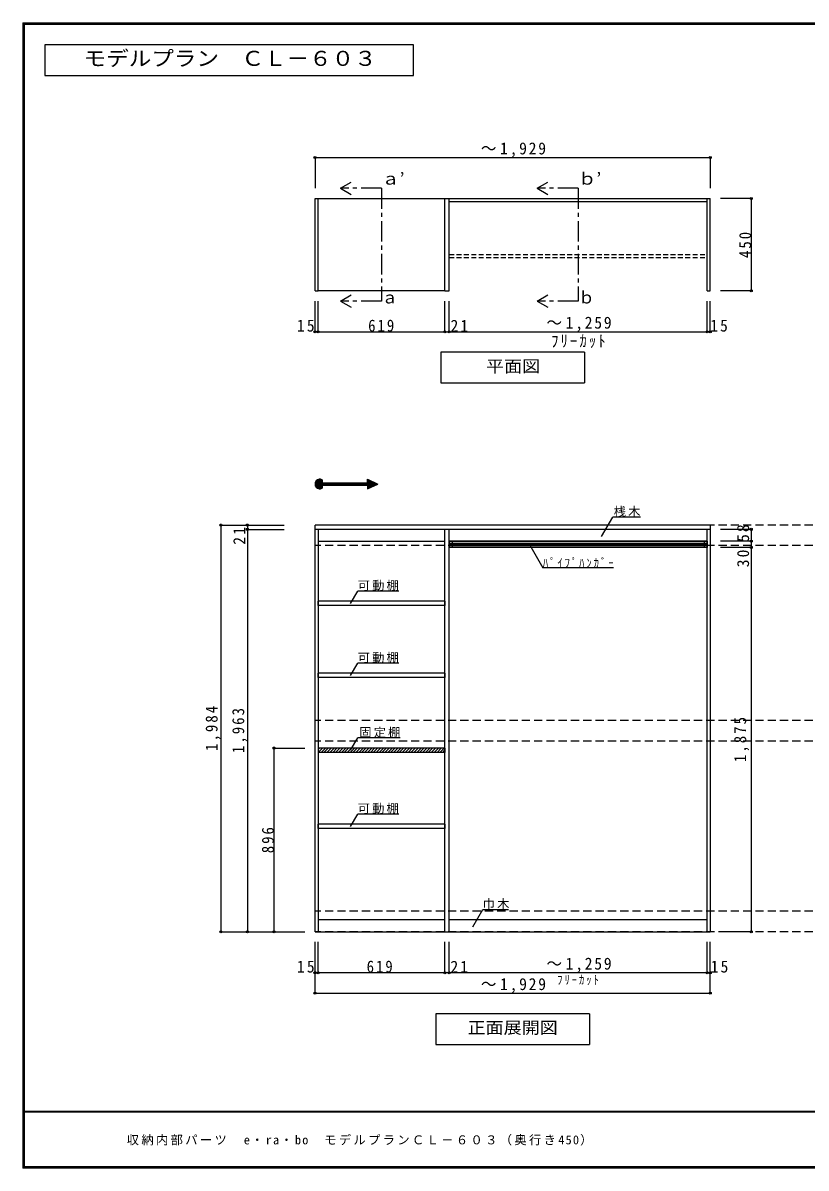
# Model space of a CAD drawing. Units: millimetres at full size, sheet at 1:20. Extents: x -3922 to 3878, y -2932 to 2722.
# Drawn here: x -3922 to -100, y -2864 to 2722 of the extents above; entities that cross this region are included whole.
import ezdxf
from ezdxf.enums import TextEntityAlignment as Align

# ---------------------------------------------------------------- set-up
doc = ezdxf.new("R2010")
doc.units = ezdxf.units.MM
doc.header["$LTSCALE"] = 20
doc.header["$PDMODE"] = 32
doc.header["$PDSIZE"] = 10
for name, pattern in [('CHAIN1', [8, 5, -1, 1, -1]), ('DASHED1', [1.8, 1.2, -0.6]), ('DASHED2', [3, 2, -1])]:
    doc.linetypes.add(name, pattern=pattern)
for name, color, linetype in [('0-2', 2, 'Continuous'), ('0-3_固定棚', 3, 'Continuous'), ('0-4_可動棚', 3, 'Continuous'), ('0-6_パイプハンガー', 4, 'Continuous'), ('0-7_桟木・巾木', 2, 'Continuous'), ('0-A_文字', 7, 'Continuous'), ('0-B_寸法', 7, 'Continuous'), ('0-C_ハッチ', 4, 'Continuous'), ('F-1_枠', 6, 'Continuous'), ('F-A_文字', 7, 'Continuous')]:
    doc.layers.add(name, color=color, linetype=linetype)
doc.styles.add('ＭＳ ゴシック', font='')
doc.styles.get('ＭＳ ゴシック').set_extended_font_data('MS Gothic')

msp = doc.modelspace()

# ---------------------------------------------------------------- linework, layer by layer
at = {"layer": '0-2'}
for p, q in [((-2496.53, 1415.63), (-2496.53, 1865.63)), ((-2496.53, 1865.63), (-2481.53, 1865.63)), ((-2481.53, 1415.63), (-2481.53, 1865.63)), ((-1841.53, 1415.63), (-1841.53, 1865.63)), ((-582.53, 1415.63), (-582.53, 1865.63)), ((-582.53, 1865.63), (-567.53, 1865.63)), ((-567.53, 1415.63), (-567.53, 1865.63)), ((-2496.53, 1415.63), (-2481.53, 1415.63)), ((-1862.53, 1415.63), (-1841.53, 1415.63)), ((-582.53, 1415.63), (-567.53, 1415.63))]:
    msp.add_line(p, q, dxfattribs=at)
at = {"layer": '0-2', "color": 3}
for p, q in [((-2496.53, -1711.27), (-2496.53, 272.73)), ((-567.53, 272.73), (-2496.53, 272.73)), ((-567.53, 251.73), (-2496.53, 251.73)), ((-2481.53, 251.73), (-2481.53, -1711.27)), ((-1862.53, -1711.27), (-1862.53, 251.73)), ((-1841.53, -1711.27), (-1841.53, 251.73)), ((-582.53, -1711.27), (-582.53, 251.73)), ((-567.53, 272.73), (-567.53, -1711.27)), ((-2496.53, -1711.27), (-567.53, -1711.27))]:
    msp.add_line(p, q, dxfattribs=at)
at = {"layer": '0-2'}
msp.add_lwpolyline([(-1862.53, 1415.63), (-1862.53, 1865.63), (-1841.53, 1865.63)], dxfattribs=at)
at = {"layer": '0-3_固定棚'}
for p, q in [((-2481.53, 1865.63), (-1862.53, 1865.63)), ((-1862.53, 1415.63), (-2481.53, 1415.63)), ((-2481.53, -815.27), (-2481.53, -836.27)), ((-1862.53, -815.27), (-2481.53, -815.27)), ((-1862.53, -836.27), (-2481.53, -836.27)), ((-1862.53, -815.27), (-1862.53, -836.27))]:
    msp.add_line(p, q, dxfattribs=at)
at = {"layer": '0-4_可動棚'}
for p, q in [((-2481.53, -119.27), (-2481.53, -98.27)), ((-1862.53, -98.27), (-2481.53, -98.27)), ((-1862.53, -98.27), (-1862.53, -119.27)), ((-1862.53, -119.27), (-2481.53, -119.27)), ((-2481.53, -471.27), (-2481.53, -450.27)), ((-1862.53, -450.27), (-2481.53, -450.27)), ((-1862.53, -471.27), (-2481.53, -471.27)), ((-1862.53, -450.27), (-1862.53, -471.27)), ((-2481.53, -1207.27), (-2481.53, -1186.27)), ((-1862.53, -1186.27), (-2481.53, -1186.27)), ((-1862.53, -1207.27), (-2481.53, -1207.27)), ((-1862.53, -1186.27), (-1862.53, -1207.27))]:
    msp.add_line(p, q, dxfattribs=at)
at = {"layer": '0-6_パイプハンガー', "linetype": 'DASHED1'}
for p, q in [((-1841.53, 1593.13), (-582.53, 1593.13)), ((-1841.53, 1578.13), (-582.53, 1578.13))]:
    msp.add_line(p, q, dxfattribs=at)
at = {"layer": '0-6_パイプハンガー', "color": 3}
for p, q in [((-1841.53, 193.73), (-1841.53, 163.73)), ((-582.53, 193.73), (-1841.53, 193.73)), ((-582.53, 193.73), (-582.53, 163.73)), ((-582.53, 163.73), (-1841.53, 163.73))]:
    msp.add_line(p, q, dxfattribs=at)
at = {"layer": '0-6_パイプハンガー'}
for p, q in [((-1841.53, 184.73), (-582.53, 184.73)), ((-1841.53, 180.73), (-582.53, 180.73)), ((-1841.53, 176.73), (-582.53, 176.73)), ((-1841.53, 172.73), (-582.53, 172.73))]:
    msp.add_line(p, q, dxfattribs=at)
at = {"layer": '0-6_パイプハンガー', "color": 7}
for p, q in [((-1826.53, 193.73), (-1826.53, 163.73)), ((-597.53, 193.73), (-597.53, 163.73))]:
    msp.add_line(p, q, dxfattribs=at)
at = {"layer": '0-7_桟木・巾木', "color": 7}
for p, q in [((-1841.53, 1865.63), (-582.53, 1865.63)), ((-1841.53, 1850.63), (-582.53, 1850.63)), ((-1862.53, 191.73), (-2481.53, 191.73)), ((-582.53, 191.73), (-1841.53, 191.73)), ((-2481.53, -1651.27), (-1862.53, -1651.27)), ((-1841.53, -1651.27), (-582.53, -1651.27))]:
    msp.add_line(p, q, dxfattribs=at)
at = {"layer": '0-A_文字'}
for p, q in [((-2372.03, 1915.63), (-2320.07, 1945.63)), ((-2372.03, 1915.63), (-2320.07, 1885.63)), ((-1412.03, 1915.63), (-1360.07, 1945.63)), ((-1412.03, 1915.63), (-1360.07, 1885.63)), ((-2372.03, 1365.63), (-2320.07, 1395.63)), ((-2372.03, 1365.63), (-2320.07, 1335.63)), ((-1412.03, 1365.63), (-1360.07, 1395.63)), ((-1412.03, 1365.63), (-1360.07, 1335.63)), ((-1182.03, 1115.63), (-1182.03, 965.63)), ((-1882.03, 965.63), (-1182.03, 965.63)), ((-2496.53, 472.25), (-2472.57, 496.2)), ((-2496.39, 475.22), (-2475.54, 496.06)), ((-2496.34, 469.61), (-2469.93, 496.02)), ((-2495.91, 467.21), (-2467.53, 495.58)), ((-2495.73, 478.71), (-2479.03, 495.4)), ((-2495.28, 465.01), (-2465.34, 494.96)), ((-2494.48, 462.98), (-2463.3, 494.16)), ((-2493.97, 483.29), (-2483.62, 493.65)), ((-2493.54, 461.09), (-2461.42, 493.22)), ((-2492.46, 459.34), (-2461.12, 490.69)), ((-2491.26, 457.72), (-2461.12, 487.86)), ((-2489.93, 456.22), (-2461.12, 485.03)), ((-2488.48, 454.84), (-2461.12, 482.21)), ((-2486.91, 453.58), (-2461.12, 479.38)), ((-2485.22, 452.44), (-2459.17, 478.49)), ((-2483.4, 451.44), (-2456.34, 478.49)), ((-2481.43, 450.57), (-2453.51, 478.49)), ((-2479.31, 449.87), (-2450.68, 478.49)), ((-2477.01, 449.34), (-2461.12, 465.23)), ((-2474.48, 449.04), (-2461.12, 462.41)), ((-2471.67, 449.02), (-2461.12, 459.58)), ((-2468.45, 449.41), (-2461.12, 456.75)), ((-2464.5, 450.54), (-2461.12, 453.92)), ((-2461.12, 466.7), (-2461.12, 452.15)), ((-2461.12, 466.7), (-2240.63, 466.7)), ((-2459.65, 466.7), (-2447.86, 478.49)), ((-2456.82, 466.7), (-2445.03, 478.49)), ((-2453.99, 466.7), (-2442.2, 478.49)), ((-2451.17, 466.7), (-2439.37, 478.49)), ((-2448.34, 466.7), (-2436.54, 478.49)), ((-2445.51, 466.7), (-2433.71, 478.49)), ((-2442.68, 466.7), (-2430.89, 478.49)), ((-2439.85, 466.7), (-2428.06, 478.49)), ((-2437.02, 466.7), (-2425.23, 478.49)), ((-2434.19, 466.7), (-2422.4, 478.49)), ((-2431.37, 466.7), (-2419.57, 478.49)), ((-2428.54, 466.7), (-2416.74, 478.49)), ((-2425.71, 466.7), (-2413.92, 478.49)), ((-2422.88, 466.7), (-2411.09, 478.49)), ((-2420.05, 466.7), (-2408.26, 478.49)), ((-2417.22, 466.7), (-2405.43, 478.49)), ((-2414.4, 466.7), (-2402.6, 478.49)), ((-2411.57, 466.7), (-2399.77, 478.49)), ((-2408.74, 466.7), (-2396.94, 478.49)), ((-2405.91, 466.7), (-2394.12, 478.49)), ((-2403.08, 466.7), (-2391.29, 478.49)), ((-2400.25, 466.7), (-2388.46, 478.49)), ((-2397.42, 466.7), (-2385.63, 478.49)), ((-2394.6, 466.7), (-2382.8, 478.49)), ((-2391.77, 466.7), (-2379.97, 478.49)), ((-2388.94, 466.7), (-2377.15, 478.49)), ((-2386.11, 466.7), (-2374.32, 478.49)), ((-2383.28, 466.7), (-2371.49, 478.49)), ((-2380.45, 466.7), (-2368.66, 478.49)), ((-2377.63, 466.7), (-2365.83, 478.49)), ((-2374.8, 466.7), (-2363, 478.49)), ((-2371.97, 466.7), (-2360.18, 478.49)), ((-2369.14, 466.7), (-2357.35, 478.49)), ((-2366.31, 466.7), (-2354.52, 478.49)), ((-2363.48, 466.7), (-2351.69, 478.49)), ((-2360.66, 466.7), (-2348.86, 478.49)), ((-2357.83, 466.7), (-2346.03, 478.49)), ((-2355, 466.7), (-2343.2, 478.49)), ((-2352.17, 466.7), (-2340.38, 478.49)), ((-2349.34, 466.7), (-2337.55, 478.49)), ((-2346.51, 466.7), (-2334.72, 478.49)), ((-2343.68, 466.7), (-2331.89, 478.49)), ((-2340.86, 466.7), (-2329.06, 478.49)), ((-2338.03, 466.7), (-2326.23, 478.49)), ((-2335.2, 466.7), (-2323.41, 478.49)), ((-2332.37, 466.7), (-2320.58, 478.49)), ((-2329.54, 466.7), (-2317.75, 478.49)), ((-2326.71, 466.7), (-2314.92, 478.49)), ((-2323.89, 466.7), (-2312.09, 478.49)), ((-2321.06, 466.7), (-2309.26, 478.49)), ((-2318.23, 466.7), (-2306.44, 478.49)), ((-2315.4, 466.7), (-2303.61, 478.49)), ((-2312.57, 466.7), (-2300.78, 478.49)), ((-2309.74, 466.7), (-2297.95, 478.49)), ((-2306.92, 466.7), (-2295.12, 478.49)), ((-2304.09, 466.7), (-2292.29, 478.49)), ((-2301.26, 466.7), (-2289.46, 478.49)), ((-2298.43, 466.7), (-2286.64, 478.49)), ((-2295.6, 466.7), (-2283.81, 478.49)), ((-2292.77, 466.7), (-2280.98, 478.49)), ((-2289.94, 466.7), (-2278.15, 478.49)), ((-2287.12, 466.7), (-2275.32, 478.49)), ((-2284.29, 466.7), (-2272.49, 478.49)), ((-2281.46, 466.7), (-2269.67, 478.49)), ((-2278.63, 466.7), (-2266.84, 478.49)), ((-2275.8, 466.7), (-2264.01, 478.49)), ((-2272.97, 466.7), (-2261.18, 478.49)), ((-2270.15, 466.7), (-2258.35, 478.49)), ((-2267.32, 466.7), (-2255.52, 478.49)), ((-2264.49, 466.7), (-2252.7, 478.49)), ((-2261.66, 466.7), (-2249.87, 478.49)), ((-2258.83, 466.7), (-2247.04, 478.49)), ((-2256, 466.7), (-2244.21, 478.49)), ((-2253.18, 466.7), (-2241.38, 478.49)), ((-2250.35, 466.7), (-2227.12, 489.93)), ((-2247.52, 466.7), (-2225.19, 489.03)), ((-2244.69, 466.7), (-2223.25, 488.13)), ((-2241.86, 466.7), (-2221.32, 487.24)), ((-2240.63, 496.21), (-2189.81, 472.6)), ((-2240.63, 478.49), (-2240.63, 496.21)), ((-2240.63, 493.39), (-2238.7, 495.31)), ((-2240.63, 490.56), (-2236.77, 494.42)), ((-2240.63, 487.73), (-2234.84, 493.52)), ((-2240.63, 484.9), (-2232.91, 492.62)), ((-2240.63, 482.07), (-2230.98, 491.72)), ((-2240.63, 479.25), (-2229.05, 490.83)), ((-2240.63, 465.1), (-2219.39, 486.34)), ((-2240.63, 462.27), (-2217.46, 485.44)), ((-2240.63, 459.45), (-2215.53, 484.55)), ((-2240.63, 456.62), (-2213.6, 483.65)), ((-2240.63, 453.79), (-2211.67, 482.75)), ((-2240.63, 450.96), (-2209.74, 481.85)), ((-2240.63, 448.99), (-2189.81, 472.6)), ((-2240.63, 466.7), (-2240.63, 448.99)), ((-2239.04, 449.73), (-2207.81, 480.96)), ((-2233.75, 452.18), (-2205.87, 480.06)), ((-2228.47, 454.64), (-2203.94, 479.16)), ((-2223.19, 457.09), (-2202.01, 478.27)), ((-2217.9, 459.54), (-2200.08, 477.37)), ((-2212.62, 462), (-2198.15, 476.47)), ((-2207.34, 464.45), (-2196.22, 475.57)), ((-2202.06, 466.91), (-2194.29, 474.68)), ((-2196.77, 469.36), (-2192.36, 473.78)), ((-2191.49, 471.82), (-2190.42, 472.88)), ((-1098.1, 216.5), (-1043.28, 311.47)), ((-908.69, 311.47), (-1043.28, 311.47)), ((-1450.49, 177.98), (-1384.53, 63.73)), ((-1039.53, 63.73), (-1384.53, 63.73)), ((-2322.87, -109.79), (-2287.85, -49.14)), ((-2087.85, -49.14), (-2287.85, -49.14)), ((-2322.87, -461.79), (-2287.85, -401.14)), ((-2087.85, -401.14), (-2287.85, -401.14)), ((-2322.87, -826.33), (-2287.85, -765.68)), ((-2080.67, -765.68), (-2287.85, -765.68)), ((-2322.87, -1197.79), (-2287.85, -1137.14)), ((-2087.85, -1137.14), (-2287.85, -1137.14)), ((-1727, -1686.83), (-1678.25, -1602.39)), ((-1678.25, -1602.39), (-1552.22, -1602.39)), ((-1157.03, -2111.27), (-1157.03, -2261.27)), ((-1907.03, -2261.27), (-1157.03, -2261.27))]:
    msp.add_line(p, q, dxfattribs=at)
at = {"layer": '0-A_文字', "linetype": 'CHAIN1'}
for p, q in [((-2172.03, 1915.63), (-2372.03, 1915.63)), ((-2172.03, 1915.63), (-2172.03, 1365.63)), ((-1212.03, 1915.63), (-1412.03, 1915.63)), ((-1212.03, 1915.63), (-1212.03, 1365.63)), ((-2172.03, 1365.63), (-2372.03, 1365.63)), ((-1212.03, 1365.63), (-1412.03, 1365.63))]:
    msp.add_line(p, q, dxfattribs=at)
at = {"layer": '0-A_文字'}
msp.add_lwpolyline([(-3815.36, 2465.63), (-2015.36, 2465.63), (-2015.36, 2615.63), (-3815.36, 2615.63)], close=True, dxfattribs=at)
for points in [[(-1182.03, 1115.63), (-1882.03, 1115.63), (-1882.03, 965.63)], [(-2461.12, 493.04), (-2461.12, 478.49), (-2240.63, 478.49)], [(-1157.03, -2111.27), (-1907.03, -2111.27), (-1907.03, -2261.27)]]:
    msp.add_lwpolyline(points, dxfattribs=at)
msp.add_arc((-2472.92, 472.6), 23.61, 60, 300, dxfattribs=at)
at = {"layer": '0-B_寸法', "color": 4}
for p, q in [((-2496.53, 2065.63), (-2496.53, 1915.63)), ((-2496.53, 2065.63), (-567.53, 2065.63)), ((-567.53, 2065.63), (-567.53, 1915.63)), ((-367.53, 1865.63), (-517.53, 1865.63)), ((-367.53, 1865.63), (-367.53, 1415.63)), ((-367.53, 1415.63), (-517.53, 1415.63)), ((-2496.53, 1215.63), (-2496.53, 1365.63)), ((-2481.53, 1215.63), (-2481.53, 1365.63)), ((-1862.53, 1215.63), (-1862.53, 1365.63)), ((-1841.53, 1215.63), (-1841.53, 1365.63)), ((-582.53, 1215.63), (-582.53, 1365.63)), ((-567.53, 1215.63), (-567.53, 1365.63)), ((-2496.53, 1215.63), (-567.53, 1215.63)), ((-2956.53, 272.73), (-2646.53, 272.73)), ((-2956.53, 272.73), (-2956.53, -1711.27)), ((-2826.53, 272.73), (-2826.53, -1711.27)), ((-2826.53, 251.73), (-2646.53, 251.73)), ((-367.53, 251.73), (-517.53, 251.73)), ((-367.53, 251.73), (-367.53, 193.73)), ((-367.53, 193.73), (-517.53, 193.73)), ((-367.53, 193.73), (-367.53, 163.73)), ((-367.53, 163.73), (-517.53, 163.73)), ((-367.53, 163.73), (-367.53, -1711.27)), ((-2696.53, -815.27), (-2546.53, -815.27)), ((-2696.53, -1711.27), (-2696.53, -815.27)), ((-2956.53, -1711.27), (-2546.53, -1711.27)), ((-367.53, -1711.27), (-517.53, -1711.27)), ((-2496.53, -2011.27), (-2496.53, -1761.27)), ((-2481.53, -1911.27), (-2481.53, -1761.27)), ((-1862.53, -1911.27), (-1862.53, -1761.27)), ((-1841.53, -1911.27), (-1841.53, -1761.27)), ((-582.53, -1911.27), (-582.53, -1761.27)), ((-567.53, -2011.27), (-567.53, -1761.27)), ((-567.53, -1911.27), (-2496.53, -1911.27)), ((-2496.53, -2011.27), (-567.53, -2011.27))]:
    msp.add_line(p, q, dxfattribs=at)
at = {"layer": '0-B_寸法', "color": 4, "linetype": 'DASHED2'}
for p, q in [((2512.47, 272.73), (-2496.53, 272.73)), ((2512.47, 172.73), (-2496.53, 172.73)), ((2512.47, -681.27), (-2496.53, -681.27)), ((2512.47, -781.27), (-2496.53, -781.27)), ((2512.47, -1611.27), (-2496.53, -1611.27)), ((2512.47, -1711.27), (-2496.53, -1711.27))]:
    msp.add_line(p, q, dxfattribs=at)
at = {"layer": '0-B_寸法'}
for p in [(-2496.53, 2065.63), (-567.53, 2065.63), (-367.53, 1865.63), (-367.53, 1415.63), (-2496.53, 1215.63), (-2481.53, 1215.63), (-1862.53, 1215.63), (-1841.53, 1215.63), (-582.53, 1215.63), (-567.53, 1215.63), (-2956.53, 272.73), (-2826.53, 272.73), (-2826.53, 251.73), (-367.53, 251.73), (-367.53, 193.73), (-367.53, 163.73), (-2696.53, -815.27), (-2956.53, -1711.27), (-2826.53, -1711.27), (-2696.53, -1711.27), (-367.53, -1711.27), (-2496.53, -1911.27), (-2481.53, -1911.27), (-1862.53, -1911.27), (-1841.53, -1911.27), (-582.53, -1911.27), (-567.53, -1911.27), (-2496.53, -2011.27), (-567.53, -2011.27)]:
    msp.add_point(p, dxfattribs=at)
at = {"layer": '0-C_ハッチ'}
for p, q in [((-2481.53, -822.63), (-2474.17, -815.27)), ((-2481.03, -836.27), (-2460.03, -815.27)), ((-2466.88, -836.27), (-2445.88, -815.27)), ((-2452.74, -836.27), (-2431.74, -815.27)), ((-2438.6, -836.27), (-2417.6, -815.27)), ((-2424.46, -836.27), (-2403.46, -815.27)), ((-2410.32, -836.27), (-2389.32, -815.27)), ((-2396.17, -836.27), (-2375.17, -815.27)), ((-2382.03, -836.27), (-2361.03, -815.27)), ((-2367.89, -836.27), (-2346.89, -815.27)), ((-2353.75, -836.27), (-2332.75, -815.27)), ((-2339.61, -836.27), (-2318.61, -815.27)), ((-2325.46, -836.27), (-2304.46, -815.27)), ((-2311.32, -836.27), (-2290.32, -815.27)), ((-2297.18, -836.27), (-2276.18, -815.27)), ((-2283.04, -836.27), (-2262.04, -815.27)), ((-2268.89, -836.27), (-2247.89, -815.27)), ((-2254.75, -836.27), (-2233.75, -815.27)), ((-2240.61, -836.27), (-2219.61, -815.27)), ((-2226.47, -836.27), (-2205.47, -815.27)), ((-2212.33, -836.27), (-2191.33, -815.27)), ((-2198.18, -836.27), (-2177.18, -815.27)), ((-2184.04, -836.27), (-2163.04, -815.27)), ((-2169.9, -836.27), (-2148.9, -815.27)), ((-2155.76, -836.27), (-2134.76, -815.27)), ((-2141.62, -836.27), (-2120.62, -815.27)), ((-2127.47, -836.27), (-2106.47, -815.27)), ((-2113.33, -836.27), (-2092.33, -815.27)), ((-2099.19, -836.27), (-2078.19, -815.27)), ((-2085.05, -836.27), (-2064.05, -815.27)), ((-2070.9, -836.27), (-2049.9, -815.27)), ((-2056.76, -836.27), (-2035.76, -815.27)), ((-2042.62, -836.27), (-2021.62, -815.27)), ((-2028.48, -836.27), (-2007.48, -815.27)), ((-2014.34, -836.27), (-1993.34, -815.27)), ((-2000.19, -836.27), (-1979.19, -815.27)), ((-1986.05, -836.27), (-1965.05, -815.27)), ((-1971.91, -836.27), (-1950.91, -815.27)), ((-1957.77, -836.27), (-1936.77, -815.27)), ((-1943.63, -836.27), (-1922.63, -815.27)), ((-1929.48, -836.27), (-1908.48, -815.27)), ((-1915.34, -836.27), (-1894.34, -815.27)), ((-1901.2, -836.27), (-1880.2, -815.27)), ((-1887.06, -836.27), (-1866.06, -815.27)), ((-1872.91, -836.27), (-1862.53, -825.88))]:
    msp.add_line(p, q, dxfattribs=at)
at = {"layer": 'F-1_枠'}
for p, q in [((-3922.03, 2722.29), (-3922.03, -2864.37)), ((-3922.03, 2722.29), (3877.97, 2722.29)), ((-3922.03, 2718.96), (3877.97, 2718.96)), ((-3922.03, 2715.63), (3877.97, 2715.63)), ((-3918.7, 2722.29), (-3918.7, -2864.37)), ((-3915.36, 2722.29), (-3915.36, -2864.37)), ((3877.97, -2587.71), (-3922.03, -2587.71)), ((3877.97, -2591.04), (-3922.03, -2591.04)), ((3877.97, -2857.71), (-3922.03, -2857.71)), ((3877.97, -2861.04), (-3922.03, -2861.04)), ((3877.97, -2864.37), (-3922.03, -2864.37))]:
    msp.add_line(p, q, dxfattribs=at)

# ---------------------------------------------------------------- texts
at = {"layer": '0-A_文字', "style": 'ＭＳ ゴシック', "width": 1.1}
for s, height, p in [('モデルプラン\u3000ＣＬ－６０３', 73.31, (-3625.36, 2490.63)), ('ａ’', 58.65, (-2172.03, 1915.63)), ('ｂ’', 58.65, (-1212.03, 1915.63)), ('平面図', 58.65, (-1662.03, 1000.63)), ('正面展開図', 58.65, (-1752.03, -2226.27))]:
    msp.add_text(s, height=height, dxfattribs=at).set_placement(p, align=Align.BOTTOM_LEFT)
at = {"layer": '0-A_文字', "style": 'ＭＳ ゴシック'}
for s, p in [('ａ', (-2172.03, 1336.05)), ('ｂ', (-1212.03, 1336.05))]:
    msp.add_text(s, height=58.65, dxfattribs=at).set_placement(p, align=Align.BOTTOM_LEFT)
at = {"layer": '0-A_文字', "char_height": 43.99, "attachment_point": 7, "style": 'ＭＳ ゴシック'}
for s, insert in [('\\T1.17;桟木', (-1038.69, 311.47)), ('\\T1.39;\\W0.85;ﾊﾟｲﾌﾟﾊﾝｶﾞｰ', (-1384.53, 63.73)), ('\\T1.17;可動棚', (-2287.85, -49.14)), ('\\T1.17;可動棚', (-2287.85, -401.14)), ('\\T1.17;固定棚', (-2280.67, -765.68)), ('\\T1.17;可動棚', (-2287.85, -1137.14)), ('\\T1.17;巾木', (-1678.25, -1602.39)), ('\\T1.39;\\W0.85;ﾌﾘｰｶｯﾄ', (-1314.53, -1971.27))]:
    msp.add_mtext(s, dxfattribs=dict(at, insert=insert))
at = {"layer": '0-B_寸法', "char_height": 58.65, "attachment_point": 7, "style": 'ＭＳ ゴシック'}
for s, insert in [('\\T1.23;\\W0.95;～1,929', (-1687.03, 2065.63)), ('\\T1.23;\\W0.95;～1,259', (-1367.03, 1215.63)), ('\\T1.27;\\W0.95;15', (-2584.69, 1215.63)), ('\\T1.27;\\W0.9;619', (-2237.03, 1215.63)), ('\\T1.27;\\W0.95;21', (-1835.25, 1215.63)), ('\\T1.27;\\W0.95;15', (-567.98, 1215.63)), ('\\T1.28;\\W0.9;ﾌﾘｰｶｯﾄ', (-1344.53, 1136.75)), ('\\T1.23;\\W0.95;～1,259', (-1367.03, -1911.27)), ('\\T1.27;\\W0.95;15', (-2584.59, -1911.27)), ('\\T1.27;\\W0.9;619', (-2244.53, -1911.27)), ('\\T1.27;\\W0.95;21', (-1835.56, -1911.27)), ('\\T1.27;\\W0.95;15', (-565.68, -1911.27)), ('\\T1.23;\\W0.95;～1,929', (-1687.03, -2011.27))]:
    msp.add_mtext(s, dxfattribs=dict(at, insert=insert))
at = {"layer": '0-B_寸法', "char_height": 58.65, "attachment_point": 7, "rotation": 90, "style": 'ＭＳ ゴシック'}
for s, insert in [('\\T1.27;\\W0.9;450', (-367.53, 1575.63)), ('\\T1.27;\\W0.95;21', (-2836.92, 176.73)), ('\\T1.27;\\W0.95;58', (-377.53, 190.23)), ('\\T1.27;\\W0.95;30', (-377.53, 66.77)), ('\\T1.28;\\W0.9;1,984', (-2956.92, -829.27)), ('\\T1.28;\\W0.9;1,963', (-2826.92, -839.77)), ('\\T1.28;\\W0.9;1,875', (-377.53, -883.77)), ('\\T1.27;\\W0.9;896', (-2696.53, -1328.27))]:
    msp.add_mtext(s, dxfattribs=dict(at, insert=insert))
at = {"layer": 'F-A_文字', "insert": (-3415.36, -2754.37), "char_height": 43.99, "attachment_point": 7, "style": 'ＭＳ ゴシック'}
msp.add_mtext('\\T1.19;収納内部パーツ\u3000e・ra・bo\u3000モデルプランＣＬ－６０３（奥行き450）', dxfattribs=at)

doc.saveas('drawing.dxf')
